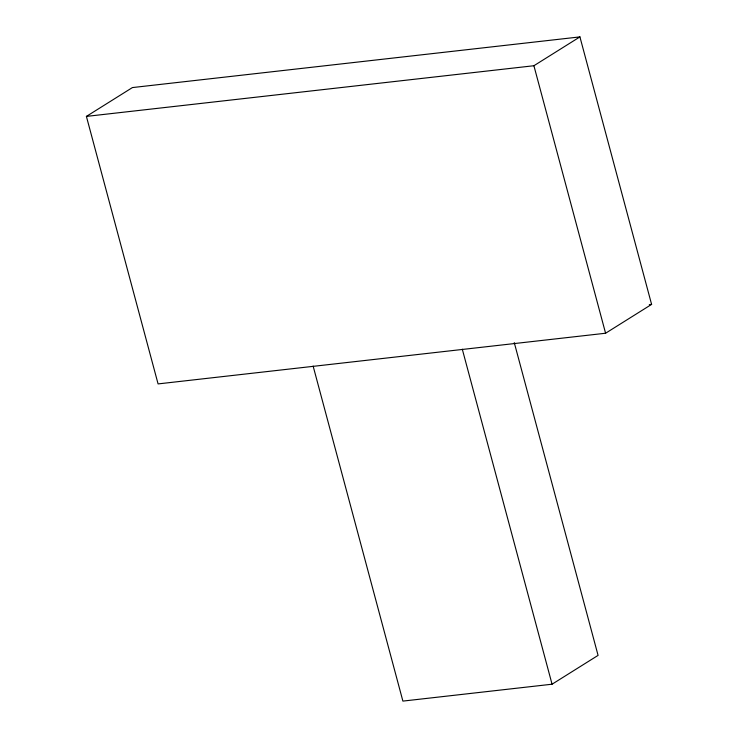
<?xml version="1.0" encoding="UTF-8"?>
<svg xmlns="http://www.w3.org/2000/svg" width="738" height="738" viewBox="0 0 738 738"><rect width="100%" height="100%" fill="white"/><g stroke="black" fill="none" stroke-linecap="round" stroke-linejoin="round"><path stroke-width="1.11" d="M86.401 116.401L132.416 87.573L579.92 36.9L651.599 304.397L605.584 333.235L158.08 383.908L86.401 116.401L533.906 65.728L579.92 36.9M313.124 366.076L402.893 701.1L552.061 684.209L598.075 655.381L514.266 342.616M649.311 304.665L651.599 304.397M533.906 65.728L605.584 333.235M462.292 349.185L552.061 684.209"/></g></svg>
